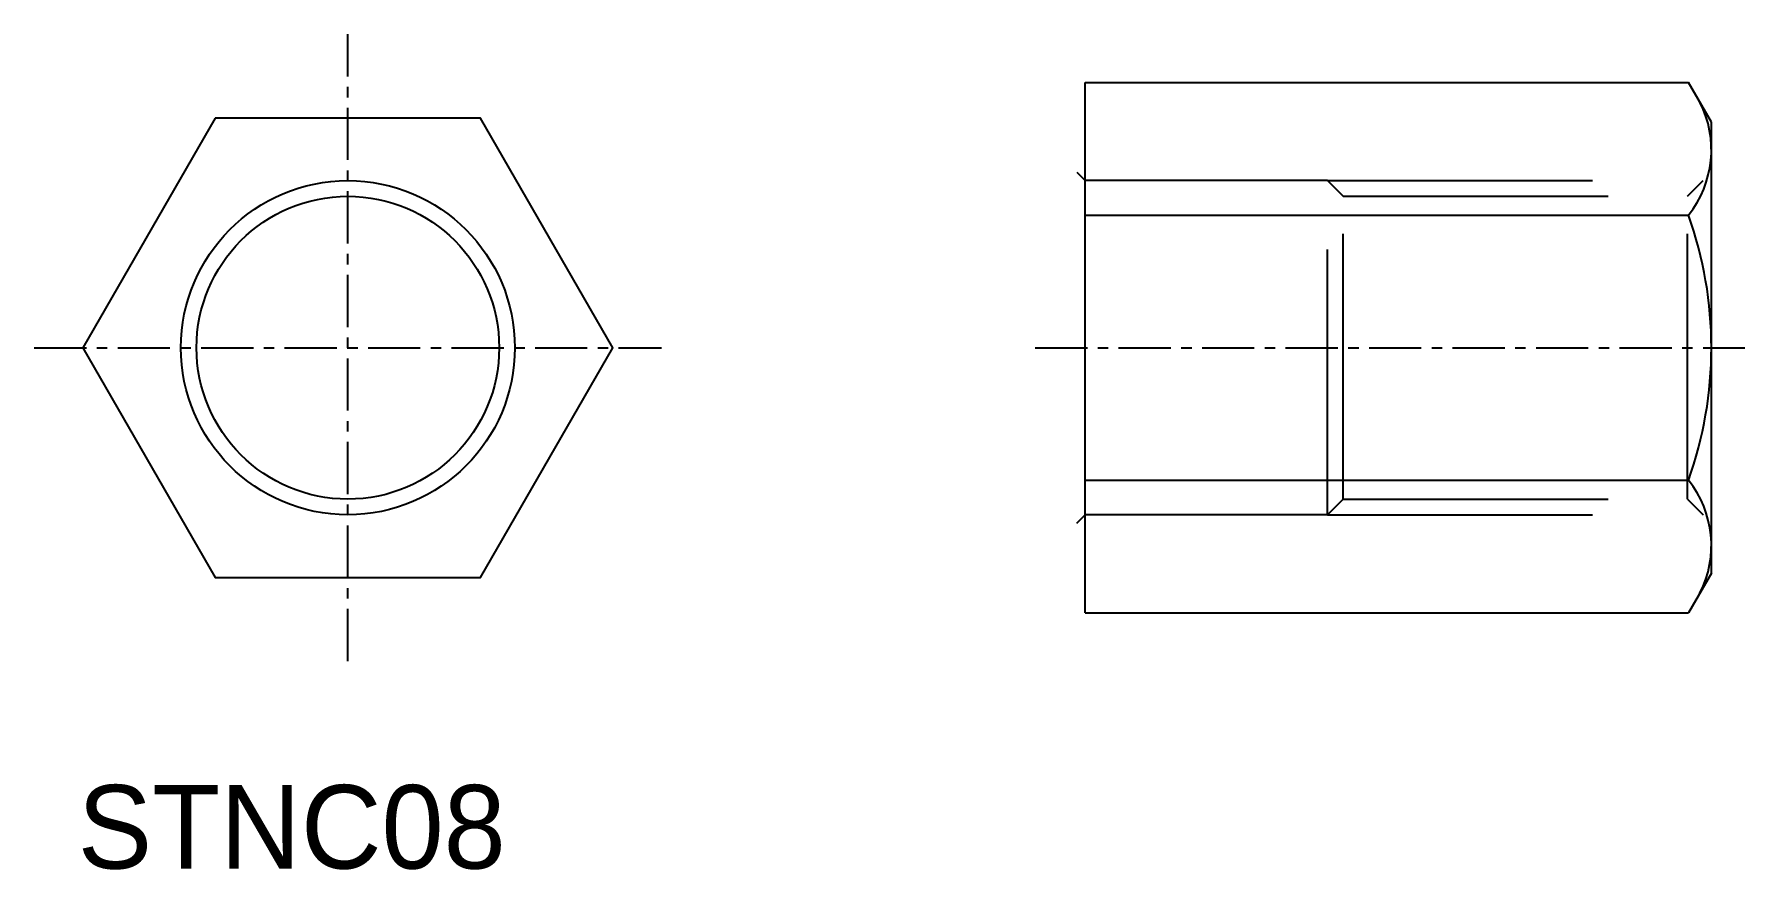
# Model space of a CAD drawing. Extents: x 35.8 to 76.8, y 38.7 to 58.7.
import ezdxf

# ---------------------------------------------------------------- set-up
doc = ezdxf.new("R2010")
doc.units = 0
doc.linetypes.add('CENTER', pattern=[2, 1.25, -0.25, 0.25, -0.25])
doc.linetypes.add('HIDDEN', pattern=[9.525, 6.35, -3.175])
doc.layers.get('0').update_dxf_attribs({"linetype": 'CONTINUOUS'})
doc.layers.add('18-1-HID', color=4, linetype='HIDDEN')
doc.layers.add('CENTER', color=1, linetype='CENTER')

msp = doc.modelspace()

# ---------------------------------------------------------------- linework, layer by layer
at = {"color": 7, "linetype": 'CONTINUOUS'}
for p, q in [((60.967, 57.503), (75.418, 57.503)), ((60.967, 44.802), (60.967, 57.503)), ((75.967, 56.552), (75.418, 57.503)), ((75.967, 45.752), (75.967, 56.552)), ((60.967, 54.328), (75.418, 54.328)), ((60.967, 47.977), (75.418, 47.977)), ((75.967, 45.752), (75.418, 44.802)), ((60.967, 44.802), (75.418, 44.802))]:
    msp.add_line(p, q, dxfattribs=at)
msp.add_lwpolyline([(40.126, 56.652), (36.95, 51.152), (40.126, 45.652), (46.477, 45.652), (49.652, 51.152), (46.477, 56.652)], close=True, dxfattribs=at)
for radius in [4, 3.625]:
    msp.add_circle((43.301, 51.152), radius, dxfattribs=at)
for centre, radius, start, end in [((73.467, 55.89), 2.5, 321.3185, 27.0718), ((66.509, 51.152), 9.458, 340.383, 19.617), ((73.467, 46.415), 2.5, 332.9282, 38.6815)]:
    msp.add_arc(centre, radius, start, end, dxfattribs=at)
at = {"layer": '18-1-HID', "color": 4, "linetype": 'HIDDEN'}
for p, q in [((60.767, 55.352), (60.967, 55.152)), ((66.767, 55.152), (60.967, 55.152)), ((60.967, 47.152), (60.967, 55.152)), ((66.767, 55.152), (67.142, 54.777)), ((66.767, 47.152), (66.767, 55.152)), ((75.392, 54.777), (75.767, 55.152)), ((67.142, 47.527), (67.142, 54.777)), ((75.392, 47.527), (75.392, 54.777)), ((60.767, 46.952), (60.967, 47.152)), ((66.767, 47.152), (60.967, 47.152)), ((66.767, 47.152), (67.142, 47.527)), ((75.392, 47.527), (75.767, 47.152))]:
    msp.add_line(p, q, dxfattribs=at)
at = {"layer": '18-1-HID', "linetype": 'HIDDEN'}
for p, q in [((66.767, 55.152), (75.767, 55.152)), ((67.142, 54.777), (75.392, 54.777)), ((66.767, 47.152), (75.767, 47.152)), ((67.142, 47.527), (75.392, 47.527))]:
    msp.add_line(p, q, dxfattribs=at)
at = {"layer": 'CENTER', "color": 1, "linetype": 'CENTER'}
for p, q in [((43.301, 43.647), (43.301, 58.658)), ((35.787, 51.152), (50.816, 51.152)), ((59.767, 51.152), (76.767, 51.152))]:
    msp.add_line(p, q, dxfattribs=at)

# ---------------------------------------------------------------- texts
at = {"color": 7, "linetype": 'CONTINUOUS'}
msp.add_text('STNC08', height=2, dxfattribs=at).set_placement((36.828, 38.681))

doc.saveas('drawing.dxf')
